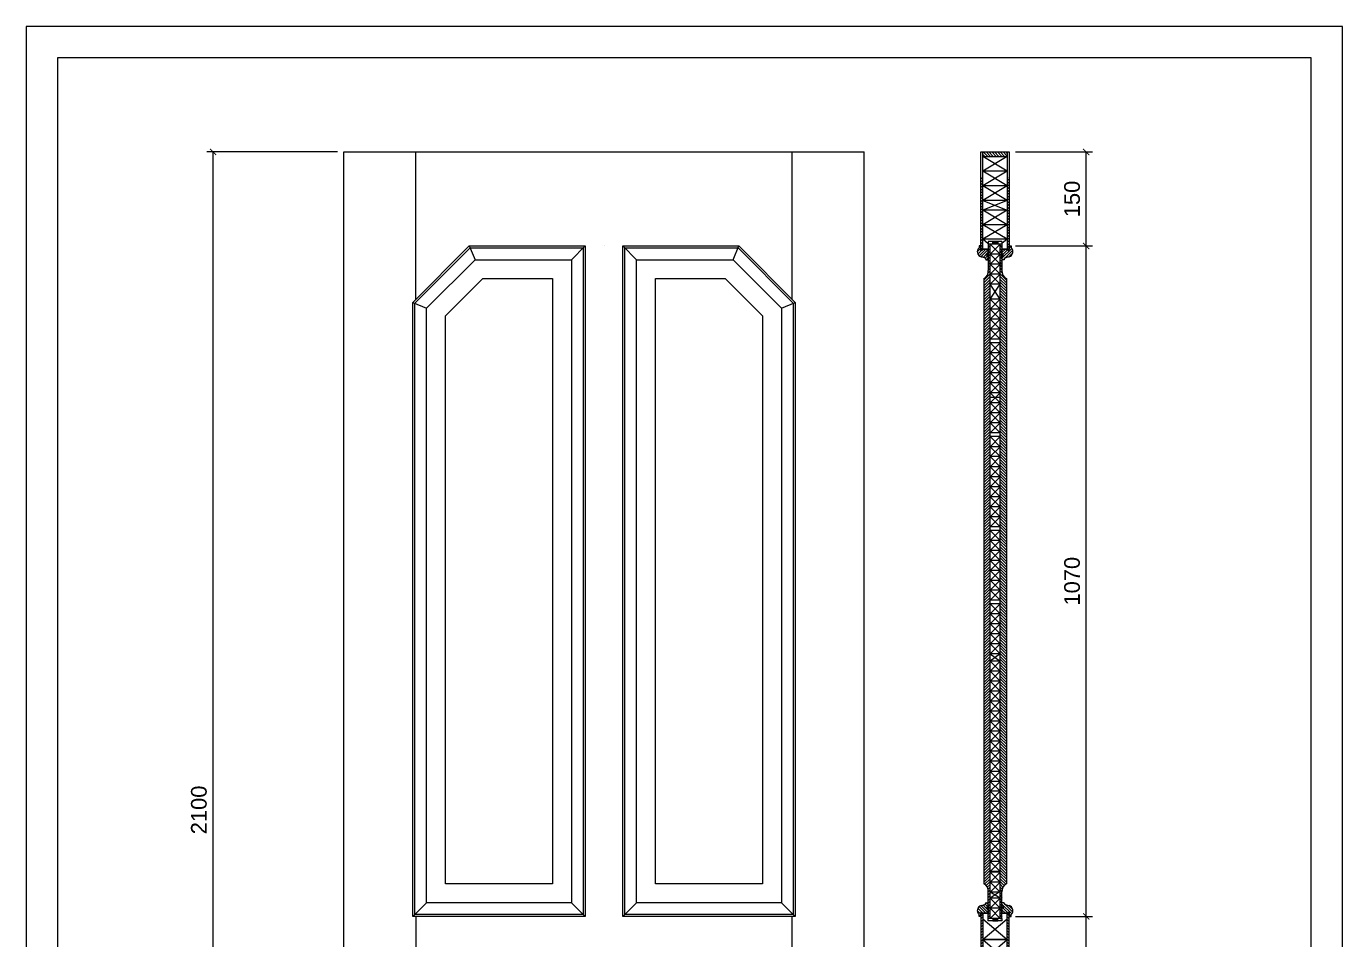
# Model space of a CAD drawing. Header units: millimetres. Extents: x 1821 to 3921, y 493 to 3463.
# Drawn here: x 1821 to 3921, y 2005 to 3463 of the extents above; entities that cross this region are included whole.
import ezdxf

# ---------------------------------------------------------------- set-up
doc = ezdxf.new("R2010")
doc.units = ezdxf.units.MM
for name, color, linetype, lineweight in [('图框', 7, 'Continuous', 13), ('填充', 8, 'Continuous', 5), ('标准家私', 4, 'Continuous', 20), ('标注', 2, 'Continuous', 9)]:
    doc.layers.add(name, color=color, linetype=linetype, lineweight=lineweight)
doc.styles.get("Standard").update_dxf_attribs({"font": 'arial.ttf'})
pattern_1 = [(315, (5520.3607, 7398.5755), (2.245064, 2.245064), [])]
pattern_2 = [(315, (-35817.922, -61120.422), (2.24506403, 2.24506403), [])]
pattern_3 = [(225, (42550.396, -61120.422), (-2.24506403, 2.24506403), [])]

# ---------------------------------------------------------------- blocks, each defined once
blk = doc.blocks.new('_ArchTick')
at = {"color": 0, "linetype": 'ByBlock', "const_width": 0.15}
blk.add_lwpolyline([(-0.5, -0.5), (0.5, 0.5)], dxfattribs=at)

msp = doc.modelspace()

# ---------------------------------------------------------------- hatches: boundary and pattern name
at = {"layer": '填充'}
h = msp.add_hatch(dxfattribs=at)
h.set_pattern_fill('ANSI31', color=0, angle=-90, style=0)
h.set_pattern_definition([(315, (5520.3607, 7438.5755), (2.245064, 2.245064), [])])
h.paths.add_polyline_path([(3346.7, 3262.5), (3346.7, 3255.5), (3385.7, 3255.5), (3385.7, 3262.5)])
h = msp.add_hatch(dxfattribs=at)
h.set_pattern_fill('ANSI31', color=0, angle=-90, style=0)
h.set_pattern_definition(pattern_1)
h.paths.add_polyline_path([(3343.7, 3107.5), (3346.7, 3107.5), (3346.7, 3222.5), (3343.7, 3222.5)])
h = msp.add_hatch(dxfattribs=at)
h.set_pattern_fill('ANSI31', color=0, angle=-90, style=0)
h.set_pattern_definition(pattern_1)
h.paths.add_polyline_path([(3385.7, 3107.5), (3388.7, 3107.5), (3388.7, 3222.5), (3385.7, 3222.5)])
h = msp.add_hatch(dxfattribs=at)
h.set_pattern_fill('ANSI31', color=0, angle=-90, style=0)
h.set_pattern_definition([(45, (-35817.922, 65545.3796), (2.24506403, -2.24506403), [])])
h.paths.add_polyline_path([(3345.7, 3105.4), (3345.7, 3107.4), (3355.2, 3107.4), (3355.2, 3099.2), (3353.2, 3099.2), (3353.2, 3097.2), (3355.2, 3097.2), (3355.2, 3093.4), (3355.2, 3090.4), (3351.7, 3090.4, 0.321734), (3349.1, 3093.8, 0.019475), (3344, 3095.1, -0.617514), (3340.7, 3109.4), (3340.7, 3112.4), (3343.7, 3112.4), (3343.7, 3107.4), (3343.7, 3105.4)])
h.paths.add_polyline_path([(3379.2, 3099.2), (3377.2, 3099.2), (3377.2, 3107.4), (3386.7, 3107.4), (3386.7, 3105.4), (3388.7, 3105.4), (3388.7, 3107.4), (3388.7, 3112.4), (3391.7, 3112.4), (3391.7, 3109.4, -0.617514), (3388.5, 3095.1, 0.019475), (3383.4, 3093.8, 0.321734), (3380.7, 3090.4), (3377.2, 3090.4), (3377.2, 3096), (3377.2, 3097.2), (3379.2, 3097.2)])
h = msp.add_hatch(dxfattribs=at)
h.set_pattern_fill('ANSI31', color=0, angle=-90, style=0)
h.set_pattern_definition(pattern_3)
h.paths.add_polyline_path([(3348.2, 3060.5, 0.323873), (3355.2, 3073.5), (3355.2, 3107.5), (3355.2, 3115.5), (3358.2, 3115.5), (3358.2, 2039.5), (3355.2, 2039.5), (3355.2, 2047.5), (3355.2, 2061.5), (3355.2, 2070.5), (3355.2, 2081.6, 0.323873), (3348.2, 2094.5)])
h = msp.add_hatch(dxfattribs=at)
h.set_pattern_fill('ANSI31', color=0, angle=-90, style=0)
h.set_pattern_definition(pattern_2)
h.paths.add_polyline_path([(3384.2, 3060.5, -0.323873), (3377.2, 3073.5), (3377.2, 3107.5), (3377.2, 3115.5), (3374.2, 3115.5), (3374.2, 2039.5), (3377.2, 2039.5), (3377.2, 2047.5), (3377.2, 2061.5), (3377.2, 2070.5), (3377.2, 2081.6, -0.323873), (3384.2, 2094.5)])
h = msp.add_hatch(dxfattribs=at)
h.set_pattern_fill('ANSI31', color=0, angle=-90, style=0)
h.set_pattern_definition([(315, (-35817.922, -60390.2895), (2.24506403, 2.24506403), [])])
h.paths.add_polyline_path([(3345.7, 2049.7), (3345.7, 2047.7), (3355.2, 2047.7), (3355.2, 2055.8), (3353.2, 2055.8), (3353.2, 2057.8), (3355.2, 2057.8), (3355.2, 2061.7), (3355.2, 2064.7), (3351.7, 2064.7, -0.321734), (3349.1, 2061.3, -0.019475), (3344, 2060, 0.617514), (3340.7, 2045.7), (3340.7, 2042.7), (3343.7, 2042.7), (3343.7, 2047.7), (3343.7, 2049.7)])
h.paths.add_polyline_path([(3379.2, 2055.8), (3377.2, 2055.8), (3377.2, 2047.7), (3386.7, 2047.7), (3386.7, 2049.7), (3388.7, 2049.7), (3388.7, 2047.7), (3388.7, 2042.7), (3391.7, 2042.7), (3391.7, 2045.7, 0.617514), (3388.5, 2060, -0.019475), (3383.4, 2061.3, -0.321734), (3380.7, 2064.7), (3377.2, 2064.7), (3377.2, 2059.1), (3377.2, 2057.8), (3379.2, 2057.8)])
h = msp.add_hatch(dxfattribs=at)
h.set_pattern_fill('ANSI31', color=0, angle=-90, style=0)
h.set_pattern_definition(pattern_3)
h.paths.add_polyline_path([(3346.7, 2047.5), (3343.7, 2047.5), (3343.7, 1907.5), (3346.7, 1907.5)])
h = msp.add_hatch(dxfattribs=at)
h.set_pattern_fill('ANSI31', color=0, angle=-90, style=0)
h.set_pattern_definition(pattern_2)
h.paths.add_polyline_path([(3385.7, 2047.5), (3388.7, 2047.5), (3388.7, 1907.5), (3385.7, 1907.5)])
at = {"layer": '标准家私'}
for points in [[(3370.4, 3115.5), (3370.4, 3119.5), (3362.7, 3119.5), (3362.7, 3115.5)], [(3370.4, 3115.5), (3370.4, 3119.5), (3362.7, 3119.5), (3362.7, 3115.5)], [(3370.4, 2039.5), (3370.4, 2035.5), (3362.7, 2035.5), (3362.7, 2039.5)]]:
    msp.add_hatch(color=0, dxfattribs=at).paths.add_polyline_path(points)

# ---------------------------------------------------------------- linework, layer by layer
at = {"layer": '图框', "color": 0}
msp.add_lwpolyline([(1820.7, 3463), (1820.7, 493), (3920.7, 493), (3920.7, 3463)], close=True, dxfattribs=at)
at = {"layer": '图框', "color": 0, "lineweight": 20}
msp.add_lwpolyline([(1870.7, 3413), (1870.7, 543), (3870.7, 543), (3870.7, 3413)], close=True, dxfattribs=at)
at = {"layer": '填充', "color": 0}
for p, q in [((2442.3, 3027.5), (2442.3, 3262.5)), ((3042.3, 3027.5), (3042.3, 3262.5)), ((3385.7, 3232.1), (3346.7, 3255.5)), ((3385.7, 3255.5), (3346.7, 3232.1)), ((3385.7, 3232.1), (3346.7, 3232.1)), ((3385.7, 3208.6), (3346.7, 3232.1)), ((3385.7, 3232.1), (3346.7, 3208.6)), ((3385.7, 3208.6), (3346.7, 3208.6)), ((3385.7, 3185.1), (3346.7, 3208.6)), ((3385.7, 3208.6), (3346.7, 3185.1)), ((3385.7, 3185.1), (3346.7, 3185.1)), ((3385.7, 3185), (3346.7, 3169.6)), ((3346.7, 3185), (3385.7, 3169.6)), ((3385.7, 3169.6), (3346.7, 3169.6)), ((3385.7, 3146.1), (3346.7, 3169.6)), ((3385.7, 3169.6), (3346.7, 3146.1)), ((3385.7, 3146.1), (3346.7, 3146.1)), ((3385.7, 3146.1), (3346.7, 3123.6)), ((3385.7, 3123.6), (3346.7, 3146.1)), ((2440.3, 3021.3), (2528.6, 3109.5)), ((2527.4, 3112.5), (2536.5, 3090.5)), ((2528.6, 3109.5), (2709.3, 3109.5)), ((2690.3, 3090.5), (2712.3, 3112.5)), ((2709.3, 3109.5), (2709.3, 2045.5)), ((2712.3, 3112.5), (2712.3, 2042.5)), ((2742.3, 3112.5), (2742.3, 3112.5)), ((2794.3, 3090.5), (2772.3, 3112.5)), ((2775.3, 2045.5), (2775.3, 3109.5)), ((2775.3, 3109.5), (2956.1, 3109.5)), ((2948.2, 3090.5), (2957.3, 3112.5)), ((2956.1, 3109.5), (3044.3, 3021.3)), ((2957.3, 3112.5), (2957.3, 3112.5)), ((3355.2, 3116.1), (3346.7, 3123.6)), ((3385.7, 3123.6), (3346.7, 3123.6)), ((3374.2, 3099.6), (3358.2, 3115.5)), ((3358.2, 3099.6), (3374.2, 3115.5)), ((3385.7, 3123.6), (3377.2, 3116.7)), ((3374.2, 3099.6), (3358.2, 3099.6)), ((3374.2, 3083.6), (3358.2, 3099.6)), ((3358.2, 3083.6), (3374.2, 3099.6)), ((3374.2, 3083.6), (3358.2, 3083.6)), ((3374.2, 3067.6), (3358.2, 3083.6)), ((3358.2, 3067.6), (3374.2, 3083.6)), ((3374.2, 3067.6), (3358.2, 3067.6)), ((3374.2, 3051.6), (3358.2, 3067.6)), ((3358.2, 3051.6), (3374.2, 3067.6)), ((3374.2, 3051.6), (3358.2, 3051.6)), ((3374.2, 3027.7), (3358.2, 3051.6)), ((3358.2, 3027.7), (3374.2, 3051.6)), ((3374.2, 3027.7), (3358.2, 3027.7)), ((3374.2, 3027.7), (3358.2, 3027.7)), ((3374.2, 3011.8), (3358.2, 3027.7)), ((3358.2, 3011.8), (3374.2, 3027.7)), ((2437.3, 3022.5), (2459.3, 3013.4)), ((2440.3, 2045.5), (2440.3, 3021.3)), ((3025.3, 3013.4), (3047.3, 3022.5)), ((3044.3, 3021.3), (3044.3, 2045.5)), ((3047.3, 3018.3), (3047.3, 2042.5)), ((3374.2, 3011.8), (3358.2, 3011.8)), ((3374.2, 2995.8), (3358.2, 3011.8)), ((3358.2, 2995.8), (3374.2, 3011.8)), ((3374.2, 2995.8), (3358.2, 2995.8)), ((3374.2, 2995.8), (3358.2, 2995.8)), ((3374.2, 2979.8), (3358.2, 2995.8)), ((3358.2, 2979.8), (3374.2, 2995.8)), ((3374.2, 2979.8), (3358.2, 2979.8)), ((3374.2, 2963.8), (3358.2, 2979.8)), ((3358.2, 2963.8), (3374.2, 2979.8)), ((3374.2, 2963.8), (3358.2, 2963.8)), ((3374.2, 2957.9), (3358.2, 2957.9)), ((3374.2, 2941.9), (3358.2, 2957.9)), ((3358.2, 2941.9), (3374.2, 2957.9)), ((3374.2, 2941.9), (3358.2, 2941.9)), ((3374.2, 2926), (3358.2, 2941.9)), ((3358.2, 2926), (3374.2, 2941.9)), ((3374.2, 2926), (3358.2, 2926)), ((3374.2, 2910), (3358.2, 2926)), ((3358.2, 2910), (3374.2, 2926)), ((3374.2, 2910), (3358.2, 2910)), ((3374.2, 2894), (3358.2, 2910)), ((3358.2, 2894), (3374.2, 2910)), ((3374.2, 2894), (3358.2, 2894)), ((3374.2, 2878), (3358.2, 2894)), ((3358.2, 2878), (3374.2, 2894)), ((3374.2, 2878), (3358.2, 2878)), ((3374.2, 2862), (3358.2, 2878)), ((3358.2, 2862), (3374.2, 2878)), ((3374.2, 2870.9), (3358.2, 2870.9)), ((3374.2, 2862), (3358.2, 2862)), ((3374.2, 2846.1), (3358.2, 2862)), ((3358.2, 2846.1), (3374.2, 2862)), ((3374.2, 2846.1), (3358.2, 2846.1)), ((3374.2, 2846.1), (3358.2, 2846.1)), ((3374.2, 2830.1), (3358.2, 2846.1)), ((3358.2, 2830.1), (3374.2, 2846.1)), ((3374.2, 2830.1), (3358.2, 2830.1)), ((3374.2, 2814.1), (3358.2, 2830.1)), ((3358.2, 2814.1), (3374.2, 2830.1)), ((3374.2, 2814.1), (3358.2, 2814.1)), ((3374.2, 2808.2), (3358.2, 2808.2)), ((3374.2, 2792.2), (3358.2, 2808.2)), ((3358.2, 2792.2), (3374.2, 2808.2)), ((3374.2, 2792.2), (3358.2, 2792.2)), ((3374.2, 2776.3), (3358.2, 2792.2)), ((3358.2, 2776.3), (3374.2, 2792.2)), ((3374.2, 2776.3), (3358.2, 2776.3)), ((3374.2, 2760.3), (3358.2, 2776.3)), ((3358.2, 2760.3), (3374.2, 2776.3)), ((3374.2, 2760.3), (3358.2, 2760.3)), ((3374.2, 2744.3), (3358.2, 2760.3)), ((3358.2, 2744.3), (3374.2, 2760.3)), ((3374.2, 2744.3), (3358.2, 2744.3)), ((3374.2, 2728.3), (3358.2, 2744.3)), ((3358.2, 2728.3), (3374.2, 2744.3)), ((3374.2, 2728.3), (3358.2, 2728.3)), ((3374.2, 2712.3), (3358.2, 2728.3)), ((3358.2, 2712.3), (3374.2, 2728.3)), ((3374.2, 2712.3), (3358.2, 2712.3)), ((3374.2, 2696.4), (3358.2, 2712.3)), ((3358.2, 2696.4), (3374.2, 2712.3)), ((2437.3, 2707.5), (2437.3, 2707.5)), ((2772.3, 2707.5), (2772.3, 2707.5)), ((3374.2, 2696.4), (3358.2, 2696.4)), ((3374.2, 2696.4), (3358.2, 2696.4)), ((3374.2, 2680.4), (3358.2, 2696.4)), ((3358.2, 2680.4), (3374.2, 2696.4)), ((3374.2, 2680.4), (3358.2, 2680.4)), ((3374.2, 2664.4), (3358.2, 2680.4)), ((3358.2, 2664.4), (3374.2, 2680.4)), ((3374.2, 2664.4), (3358.2, 2664.4)), ((3374.2, 2658.5), (3358.2, 2658.5)), ((3374.2, 2642.5), (3358.2, 2658.5)), ((3358.2, 2642.5), (3374.2, 2658.5)), ((3374.2, 2642.5), (3358.2, 2642.5)), ((3374.2, 2626.5), (3358.2, 2642.5)), ((3358.2, 2626.5), (3374.2, 2642.5)), ((3374.2, 2626.5), (3358.2, 2626.5)), ((3374.2, 2610.6), (3358.2, 2626.5)), ((3358.2, 2610.6), (3374.2, 2626.5)), ((3374.2, 2610.6), (3358.2, 2610.6)), ((3374.2, 2594.6), (3358.2, 2610.6)), ((3358.2, 2594.6), (3374.2, 2610.6)), ((3374.2, 2594.6), (3358.2, 2594.6)), ((3374.2, 2578.6), (3358.2, 2594.6)), ((3358.2, 2578.6), (3374.2, 2594.6)), ((3374.2, 2563.4), (3358.2, 2579.4)), ((3358.2, 2563.4), (3374.2, 2579.4)), ((3374.2, 2578.6), (3358.2, 2578.6)), ((3374.2, 2563.4), (3358.2, 2563.4)), ((3374.2, 2547.4), (3358.2, 2563.4)), ((3358.2, 2547.4), (3374.2, 2563.4)), ((3374.2, 2547.4), (3358.2, 2547.4)), ((3374.2, 2541.5), (3358.2, 2541.5)), ((3374.2, 2525.5), (3358.2, 2541.5)), ((3358.2, 2525.5), (3374.2, 2541.5)), ((3374.2, 2525.5), (3358.2, 2525.5)), ((3374.2, 2509.6), (3358.2, 2525.5)), ((3358.2, 2509.6), (3374.2, 2525.5)), ((3374.2, 2509.6), (3358.2, 2509.6)), ((3374.2, 2493.6), (3358.2, 2509.6)), ((3358.2, 2493.6), (3374.2, 2509.6)), ((3374.2, 2493.6), (3358.2, 2493.6)), ((3374.2, 2477.6), (3358.2, 2493.6)), ((3358.2, 2477.6), (3374.2, 2493.6)), ((3374.2, 2477.6), (3358.2, 2477.6)), ((3374.2, 2461.6), (3358.2, 2477.6)), ((3358.2, 2461.6), (3374.2, 2477.6)), ((3374.2, 2461.6), (3358.2, 2461.6)), ((3374.2, 2461.6), (3358.2, 2449.9)), ((3358.2, 2461.6), (3374.2, 2449.9)), ((3374.2, 2449.9), (3358.2, 2449.9)), ((3374.2, 2433.9), (3358.2, 2449.9)), ((3358.2, 2433.9), (3374.2, 2449.9)), ((3374.2, 2433.9), (3358.2, 2433.9)), ((3374.2, 2417.9), (3358.2, 2433.9)), ((3358.2, 2417.9), (3374.2, 2433.9)), ((3374.2, 2417.9), (3358.2, 2417.9)), ((3374.2, 2401.9), (3358.2, 2417.9)), ((3358.2, 2401.9), (3374.2, 2417.9)), ((3374.2, 2401.9), (3358.2, 2401.9)), ((3374.2, 2386), (3358.2, 2401.9)), ((3358.2, 2386), (3374.2, 2401.9)), ((3374.2, 2386), (3358.2, 2386)), ((3374.2, 2370), (3358.2, 2386)), ((3358.2, 2370), (3374.2, 2386)), ((3374.2, 2370), (3358.2, 2370)), ((3374.2, 2354), (3358.2, 2370)), ((3358.2, 2354), (3374.2, 2370)), ((3374.2, 2354), (3358.2, 2354)), ((3374.2, 2338), (3358.2, 2354)), ((3358.2, 2338), (3374.2, 2354)), ((3374.2, 2338), (3358.2, 2338)), ((3374.2, 2322), (3358.2, 2338)), ((3358.2, 2322), (3374.2, 2338)), ((3374.2, 2322), (3358.2, 2322)), ((3374.2, 2306.1), (3358.2, 2322)), ((3358.2, 2306.1), (3374.2, 2322)), ((3374.2, 2306.1), (3358.2, 2306.1)), ((3374.2, 2290.1), (3358.2, 2306.1)), ((3358.2, 2290.1), (3374.2, 2306.1)), ((3374.2, 2290.1), (3358.2, 2290.1)), ((3374.2, 2274.1), (3358.2, 2290.1)), ((3358.2, 2274.1), (3374.2, 2290.1)), ((3374.2, 2274.1), (3358.2, 2274.1)), ((3374.2, 2258.1), (3358.2, 2274.1)), ((3358.2, 2258.1), (3374.2, 2274.1)), ((3374.2, 2258.1), (3358.2, 2258.1)), ((3374.2, 2242.2), (3358.2, 2258.1)), ((3358.2, 2242.2), (3374.2, 2258.1)), ((3374.2, 2242.2), (3358.2, 2242.2)), ((3374.2, 2226.2), (3358.2, 2242.2)), ((3358.2, 2226.2), (3374.2, 2242.2)), ((3374.2, 2226.2), (3358.2, 2226.2)), ((3374.2, 2210.2), (3358.2, 2226.2)), ((3358.2, 2210.2), (3374.2, 2226.2)), ((3374.2, 2210.2), (3358.2, 2210.2)), ((3374.2, 2194.2), (3358.2, 2210.2)), ((3358.2, 2194.2), (3374.2, 2210.2)), ((3374.2, 2194.2), (3358.2, 2194.2)), ((3374.2, 2178.2), (3358.2, 2194.2)), ((3358.2, 2178.2), (3374.2, 2194.2)), ((3374.2, 2178.2), (3358.2, 2178.2)), ((3374.2, 2162.3), (3358.2, 2178.2)), ((3358.2, 2162.3), (3374.2, 2178.2)), ((3374.2, 2162.3), (3358.2, 2162.3)), ((3374.2, 2146.3), (3358.2, 2162.3)), ((3358.2, 2146.3), (3374.2, 2162.3)), ((3374.2, 2146.3), (3358.2, 2146.3)), ((3374.2, 2130.3), (3358.2, 2146.3)), ((3358.2, 2130.3), (3374.2, 2146.3)), ((3374.2, 2130.3), (3358.2, 2130.3)), ((3374.2, 2114.3), (3358.2, 2130.3)), ((3358.2, 2114.3), (3374.2, 2130.3)), ((3374.2, 2114.3), (3358.2, 2114.3)), ((3374.2, 2113.1), (3358.2, 2113.1)), ((3374.2, 2097.1), (3358.2, 2113.1)), ((3358.2, 2097.1), (3374.2, 2113.1)), ((3374.2, 2097.1), (3358.2, 2097.1)), ((3374.2, 2081.1), (3358.2, 2097.1)), ((3358.2, 2081.1), (3374.2, 2097.1)), ((3374.2, 2081.1), (3358.2, 2081.1)), ((3374.2, 2071.5), (3358.2, 2081.1)), ((3372.6, 2081.1), (3358.2, 2071.5)), ((2437.3, 2042.5), (2459.3, 2064.5)), ((2690.3, 2064.5), (2712.3, 2042.5)), ((2772.3, 2042.5), (2794.3, 2064.5)), ((3025.3, 2064.5), (3047.3, 2042.5)), ((3374.2, 2071.5), (3358.2, 2055.5)), ((3358.2, 2071.5), (3374.2, 2055.5)), ((3374.2, 2071.5), (3358.2, 2071.5)), ((2709.3, 2045.5), (2440.3, 2045.5)), ((2442.3, 2042.5), (2442.3, 1912.5)), ((2712.3, 2042.5), (2442.3, 2042.5)), ((3044.3, 2045.5), (2775.3, 2045.5)), ((3047.3, 2042.5), (2777.3, 2042.5)), ((3042.3, 1912.5), (3042.3, 2042.5)), ((3346.7, 2005.6), (3385.7, 2038.9)), ((3346.7, 2038.9), (3385.7, 2005.6)), ((3374.2, 2055.5), (3358.2, 2039.5)), ((3358.2, 2055.5), (3374.2, 2039.5)), ((3374.2, 2055.5), (3358.2, 2055.5)), ((3346.7, 1972.3), (3385.7, 2005.6)), ((3385.7, 2005.6), (3346.7, 2005.6)), ((3346.7, 2005.6), (3385.7, 1972.3)), ((3385.7, 2005.6), (3346.7, 2005.6)), ((3346.7, 2005.6), (3382.1, 2005.6))]:
    msp.add_line(p, q, dxfattribs=at)
at = {"layer": '标准家私', "color": 0}
for p, q in [((2327.3, 1162.5), (2327.3, 3262.5)), ((2327.3, 3262.5), (3157.3, 3262.5)), ((3157.3, 1162.5), (3157.3, 3262.5)), ((3343.7, 3262.5), (3388.7, 3262.5)), ((3343.7, 3107.5), (3343.7, 3262.5)), ((3346.7, 3107.5), (3346.7, 3262.5)), ((3346.7, 3255.5), (3385.7, 3255.5)), ((3385.7, 3262.5), (3385.7, 3107.5)), ((3388.7, 3262.5), (3388.7, 3107.5)), ((3388.7, 3262.5), (3388.7, 3107.5)), ((3385.7, 3185), (3385.7, 3185)), ((2437.3, 3022.5), (2527.4, 3112.5)), ((2527.4, 3112.5), (2712.3, 3112.5)), ((2712.3, 3112.5), (2712.3, 2042.5)), ((2772.3, 2042.5), (2772.3, 3112.5)), ((2772.3, 3112.5), (2957.3, 3112.5)), ((2957.3, 3112.5), (3047.3, 3022.5)), ((3343.7, 3112.5), (3340.7, 3112.5)), ((3340.7, 3112.5), (3340.7, 3109.5)), ((3343.7, 3112.5), (3343.7, 3107.5)), ((3343.7, 3112.5), (3343.7, 3107.5)), ((3343.7, 3112.5), (3343.7, 3109.5)), ((3343.7, 3107.5), (3343.7, 3112.5)), ((3377.2, 3119.5), (3355.2, 3119.5)), ((3355.2, 3119.5), (3355.2, 3080.5)), ((3355.2, 3119.5), (3355.2, 3107.5)), ((3377.2, 3119.5), (3355.2, 3119.5)), ((3377.2, 3115.5), (3355.2, 3115.5)), ((3377.2, 3115.5), (3355.2, 3115.5)), ((3358.2, 2039.5), (3358.2, 3115.5)), ((3374.2, 2039.5), (3374.2, 3115.5)), ((3377.2, 3115.5), (3374.2, 3115.5)), ((3374.2, 3115.5), (3374.2, 3115.5)), ((3377.2, 3119.5), (3377.2, 3089.7)), ((3377.2, 3115.5), (3377.2, 3107.5)), ((3388.7, 3112.5), (3388.7, 3109.5)), ((3388.7, 3112.5), (3388.7, 3107.5)), ((3388.7, 3112.5), (3388.7, 3107.5)), ((3388.7, 3112.5), (3388.7, 3107.5)), ((3388.7, 3112.5), (3388.7, 3107.5)), ((3388.7, 3112.5), (3388.7, 3107.5)), ((3388.7, 3112.5), (3388.7, 3107.5)), ((3388.7, 3107.5), (3388.7, 3112.5)), ((3388.7, 3112.5), (3391.7, 3112.5)), ((3391.7, 3112.5), (3391.7, 3109.5)), ((2459.3, 3013.4), (2536.5, 3090.5)), ((2536.5, 3090.5), (2690.3, 3090.5)), ((2690.3, 3090.5), (2690.3, 2064.5)), ((2794.3, 2064.5), (2794.3, 3090.5)), ((2794.3, 3090.5), (2948.2, 3090.5)), ((2948.2, 3090.5), (3025.3, 3013.4)), ((3352.7, 3107.5), (3343.7, 3107.5)), ((3343.7, 3107.5), (3352.7, 3107.5)), ((3343.7, 3107.5), (3352.7, 3107.5)), ((3343.7, 3107.5), (3352.7, 3107.5)), ((3343.7, 3107.5), (3355.2, 3107.5)), ((3343.7, 3107.5), (3355.2, 3107.5)), ((3343.7, 3107.5), (3355.2, 3107.5)), ((3355.2, 3107.5), (3343.7, 3107.5)), ((3345.7, 3107.5), (3355.2, 3107.5)), ((3345.7, 3107.5), (3355.2, 3107.5)), ((3351.7, 3090.5), (3355.2, 3090.5)), ((3355.2, 3107.5), (3355.2, 3099.1)), ((3355.2, 3107.5), (3355.2, 3099.1)), ((3355.2, 3107.5), (3355.2, 3073.5)), ((3355.2, 3093.5), (3355.2, 3107.5)), ((3355.2, 3096.1), (3355.2, 3084.5)), ((3386.7, 3107.5), (3377.2, 3107.5)), ((3388.7, 3107.5), (3377.2, 3107.5)), ((3388.7, 3107.5), (3377.2, 3107.5)), ((3388.7, 3107.5), (3377.2, 3107.5)), ((3377.2, 3107.5), (3377.2, 3099.1)), ((3386.7, 3107.5), (3377.2, 3107.5)), ((3377.2, 3107.5), (3377.2, 3080.5)), ((3377.2, 3107.5), (3377.2, 3073.5)), ((3377.2, 3107.5), (3377.2, 3099.1)), ((3377.2, 3107.5), (3377.2, 3093.6)), ((3377.2, 3093.5), (3377.2, 3107.5)), ((3377.2, 3107.5), (3388.7, 3107.5)), ((3377.2, 3096.1), (3377.2, 3084.5)), ((3380.7, 3090.5), (3377.2, 3090.5)), ((3388.7, 3107.5), (3379.7, 3107.5)), ((3388.7, 3107.5), (3379.7, 3107.5)), ((3388.7, 3107.5), (3379.7, 3107.5)), ((3379.7, 3107.5), (3388.7, 3107.5)), ((3386.7, 3107.5), (3381.7, 3107.5)), ((3388.7, 3107.5), (3381.7, 3107.5)), ((3388.7, 3107.5), (3381.7, 3107.5)), ((3388.7, 3107.5), (3381.7, 3107.5)), ((3386.7, 3107.5), (3381.7, 3107.5)), ((3383, 3107.5), (3381.7, 3107.5)), ((3355.2, 3082.5), (3355.2, 3079)), ((3377.2, 3082.5), (3377.2, 3079)), ((2489.3, 3001), (2548.9, 3060.5)), ((2548.9, 3060.5), (2660.3, 3060.5)), ((2660.3, 3060.5), (2660.3, 2094.5)), ((2824.3, 2094.5), (2824.3, 3060.5)), ((2824.3, 3060.5), (2935.8, 3060.5)), ((2935.8, 3060.5), (2995.3, 3001)), ((3348.2, 3060.5), (3348.2, 2094.5)), ((3384.2, 3060.5), (3384.2, 2094.5)), ((2437.3, 2042.5), (2437.3, 3022.5)), ((2459.3, 2064.5), (2459.3, 3013.4)), ((3025.3, 3013.4), (3025.3, 2064.5)), ((3047.3, 3022.5), (3047.3, 2042.5)), ((2489.3, 2094.5), (2489.3, 3001)), ((2995.3, 3001), (2995.3, 2094.5)), ((2660.3, 2094.5), (2489.3, 2094.5)), ((2995.3, 2094.5), (2824.3, 2094.5)), ((3355.2, 2047.5), (3355.2, 2081.6)), ((3377.2, 2047.5), (3377.2, 2081.6)), ((2690.3, 2064.5), (2459.3, 2064.5)), ((3025.3, 2064.5), (2794.3, 2064.5)), ((3351.7, 2064.5), (3355.2, 2064.5)), ((3355.2, 2058.9), (3355.2, 2070.5)), ((3355.2, 2061.5), (3355.2, 2047.5)), ((3377.2, 2058.9), (3377.2, 2070.5)), ((3377.2, 2039.5), (3377.2, 2065.3)), ((3380.7, 2064.5), (3377.2, 2064.5)), ((3377.2, 2061.5), (3377.2, 2047.5)), ((2712.3, 2042.5), (2437.3, 2042.5)), ((3047.3, 2042.5), (2772.3, 2042.5)), ((3340.7, 2042.5), (3340.7, 2045.5)), ((3343.7, 2042.5), (3340.7, 2042.5)), ((3343.7, 2047.5), (3343.7, 1912.5)), ((3343.7, 2042.5), (3343.7, 2047.5)), ((3343.7, 2042.5), (3343.7, 2047.5)), ((3352.7, 2047.5), (3343.7, 2047.5)), ((3343.7, 2047.5), (3352.7, 2047.5)), ((3343.7, 2047.5), (3352.7, 2047.5)), ((3343.7, 2047.5), (3352.7, 2047.5)), ((3343.7, 2047.5), (3355.2, 2047.5)), ((3343.7, 2047.5), (3355.2, 2047.5)), ((3343.7, 2047.5), (3355.2, 2047.5)), ((3355.2, 2047.5), (3343.7, 2047.5)), ((3343.7, 2047.5), (3343.7, 2042.5)), ((3343.7, 2042.5), (3343.7, 2045.5)), ((3345.7, 2047.5), (3355.2, 2047.5)), ((3345.7, 2047.5), (3355.2, 2047.5)), ((3346.7, 2047.5), (3346.7, 1907.5)), ((3355.2, 2047.5), (3355.2, 2055.9)), ((3355.2, 2035.5), (3355.2, 2047.5)), ((3377.2, 2039.5), (3355.2, 2039.5)), ((3374.2, 2039.5), (3377.2, 2039.5)), ((3377.2, 2047.5), (3377.2, 2055.9)), ((3386.7, 2047.5), (3377.2, 2047.5)), ((3388.7, 2047.5), (3377.2, 2047.5)), ((3388.7, 2047.5), (3377.2, 2047.5)), ((3388.7, 2047.5), (3377.2, 2047.5)), ((3377.2, 2039.5), (3377.2, 2047.5)), ((3386.7, 2047.5), (3377.2, 2047.5)), ((3377.2, 2047.5), (3388.7, 2047.5)), ((3377.2, 2039.5), (3377.2, 2035.5)), ((3388.7, 2047.5), (3379.7, 2047.5)), ((3388.7, 2047.5), (3379.7, 2047.5)), ((3388.7, 2047.5), (3379.7, 2047.5)), ((3379.7, 2047.5), (3388.7, 2047.5)), ((3385.7, 1907.5), (3385.7, 2047.5)), ((3388.7, 1912.5), (3388.7, 2047.5)), ((3388.7, 1912.5), (3388.7, 2047.5)), ((3388.7, 2042.5), (3388.7, 2047.5)), ((3388.7, 2042.5), (3388.7, 2047.5)), ((3388.7, 2047.5), (3388.7, 2042.5)), ((3388.7, 2042.5), (3388.7, 2045.5)), ((3388.7, 2042.5), (3391.7, 2042.5)), ((3391.7, 2042.5), (3391.7, 2045.5)), ((3377.2, 2035.5), (3355.2, 2035.5))]:
    msp.add_line(p, q, dxfattribs=at)
for points in [[(3370.4, 3119.5), (3370.4, 3115.5), (3362.7, 3115.5), (3362.7, 3119.5)], [(3370.4, 3119.5), (3370.4, 3115.5), (3362.7, 3115.5), (3362.7, 3119.5)], [(3355.2, 3099.4), (3355.2, 3097.4), (3353.2, 3097.4), (3353.2, 3099.4)], [(3377.2, 3099.4), (3377.2, 3097.4), (3379.2, 3097.4), (3379.2, 3099.4)], [(3355.2, 2055.7), (3355.2, 2057.7), (3353.2, 2057.7), (3353.2, 2055.7)], [(3370.4, 2035.5), (3370.4, 2039.5), (3362.7, 2039.5), (3362.7, 2035.5)], [(3377.2, 2055.7), (3377.2, 2057.7), (3379.2, 2057.7), (3379.2, 2055.7)]]:
    msp.add_lwpolyline(points, close=True, dxfattribs=at)
for points in [[(3345.7, 3107.5), (3345.7, 3105.5), (3343.7, 3105.5), (3343.7, 3107.5)], [(3386.7, 3107.5), (3386.7, 3105.5), (3388.7, 3105.5), (3388.7, 3107.5)], [(3345.7, 2047.5), (3345.7, 2049.5), (3343.7, 2049.5), (3343.7, 2047.5)], [(3386.7, 2047.5), (3386.7, 2049.5), (3388.7, 2049.5), (3388.7, 2047.5)]]:
    msp.add_lwpolyline(points, dxfattribs=at)
for centre, radius, start, end in [((3345.9, 3103.2), 8.21, 129.3746, 256.1583), ((3386.5, 3103.2), 8.21, 283.8417, 50.6254), ((3329.3, 3029.3), 67.5, 72.8751, 77.4802), ((3348.1, 3090.4), 3.68, 2.9138, 71.6396), ((3384.4, 3090.4), 3.68, 108.3604, 177.0862), ((3403.1, 3029.3), 67.5, 102.5198, 107.1249), ((3342.8, 3071.9), 12.6, 295.7519, 7.5348), ((3389.7, 3071.9), 12.6, 172.4652, 244.2481), ((3342.8, 2083.2), 12.6, 352.4652, 64.2481), ((3389.7, 2083.2), 12.6, 115.7519, 187.5348), ((3345.9, 2051.9), 8.21, 103.8417, 230.6254), ((3329.3, 2125.8), 67.5, 282.5198, 287.1249), ((3348.1, 2064.7), 3.68, 288.3604, 357.0862), ((3384.4, 2064.7), 3.68, 182.9138, 251.6396), ((3403.1, 2125.8), 67.5, 252.8751, 257.4802), ((3386.5, 2051.9), 8.21, 309.3746, 76.1583)]:
    msp.add_arc(centre, radius, start, end, dxfattribs=at)
at = {"layer": '标注', "color": 0}
for p, q in [((2317.3, 3262.5), (2108.6, 3262.5)), ((2118.6, 1162.5), (2118.6, 3262.5)), ((3398.7, 3262.5), (3521.6, 3262.5)), ((3511.6, 3112.5), (3511.6, 3262.5)), ((3398.7, 3112.5), (3521.6, 3112.5)), ((3398.7, 3112.5), (3521.6, 3112.5)), ((3511.6, 2042.5), (3511.6, 3112.5)), ((3398.7, 2042.5), (3521.6, 2042.5)), ((3398.7, 2042.5), (3521.6, 2042.5)), ((3511.6, 1912.5), (3511.6, 2042.5))]:
    msp.add_line(p, q, dxfattribs=at)

# ---------------------------------------------------------------- block references
at = {"layer": '标注', "color": 0, "xscale": 10, "yscale": 10, "zscale": 10}
for p, rotation in [((2118.6, 3262.5), 90), ((3511.6, 3262.5), 90), ((3511.6, 3112.5), 90), ((3511.6, 3112.5), 270), ((3511.6, 2042.5), 90), ((3511.6, 2042.5), 270)]:
    msp.add_blockref('_ArchTick', p, dxfattribs=dict(at, rotation=rotation))

# ---------------------------------------------------------------- texts
at = {"layer": '标注', "color": 0, "char_height": 25, "attachment_point": 5, "rotation": 90}
for s, insert in [('150', (3489.1, 3187.5)), ('1070', (3489.1, 2577.5)), ('2100', (2096.1, 2212.5))]:
    msp.add_mtext(s, dxfattribs=dict(at, insert=insert))

doc.saveas('drawing.dxf')
